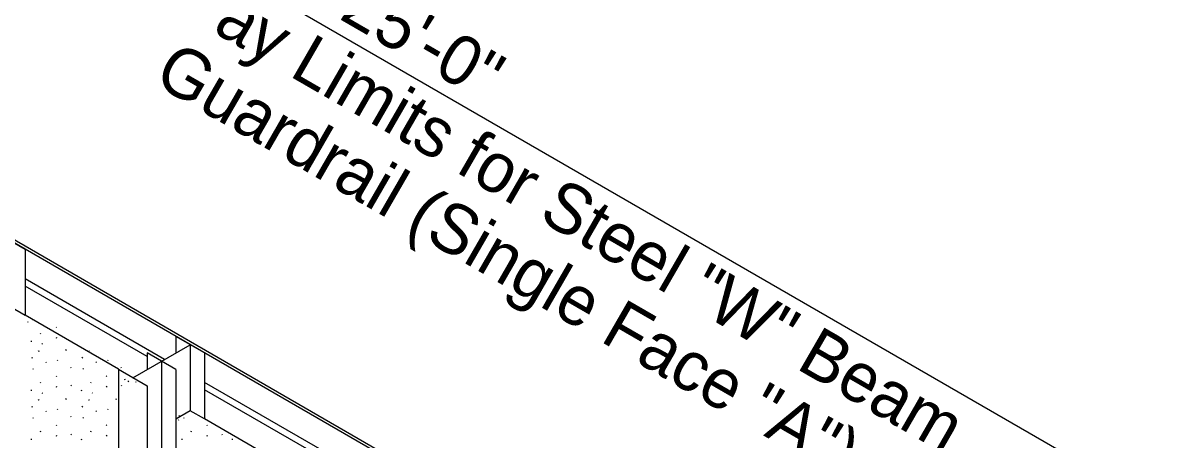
# Model space of a CAD drawing. Extents: x 1007 to 1035.5, y 1000.5 to 1021.5.
# Drawn here: x 1009.91 to 1013.174, y 1013.284 to 1014.46 of the extents above; entities that cross this region are included whole.
import ezdxf

# ---------------------------------------------------------------- set-up
doc = ezdxf.new("R2010")
doc.units = 0
doc.layers.add('Level 1', color=7, linetype='Continuous')

msp = doc.modelspace()

# ---------------------------------------------------------------- linework, layer by layer
at = {"layer": 'Level 1'}
for p, q in [((1012.2035, 1012.5006), (1008.8898, 1014.4152)), ((1015.4169, 1010.6518), (1008.9036, 1014.4154)), ((1009.9154, 1013.8218), (1009.8343, 1013.8686)), ((1009.9154, 1013.8218), (1009.9154, 1013.6354)), ((1010.3086, 1013.5113), (1009.9154, 1013.7383)), ((1010.2596, 1013.5194), (1009.9154, 1013.7183)), ((1009.9154, 1013.6354), (1009.8748, 1013.6588)), ((1010.1785, 1013.4838), (1009.9154, 1013.6358)), ((1009.9218, 1013.6188), (1009.923, 1013.6169)), ((1009.9367, 1013.624), (1009.9378, 1013.6223)), ((1009.9585, 1013.5832), (1009.9598, 1013.5858)), ((1010.0033, 1013.602), (1010.0038, 1013.6013)), ((1009.9321, 1013.5636), (1009.9324, 1013.5609)), ((1009.9628, 1013.5558), (1009.964, 1013.5539)), ((1010.0035, 1013.571), (1010.0048, 1013.5737)), ((1010.219, 1013.4596), (1010.3809, 1013.5529)), ((1010.4215, 1013.5295), (1010.3404, 1013.5763)), ((1010.3404, 1013.5763), (1010.3404, 1013.5296)), ((1010.3809, 1013.5529), (1010.3809, 1013.3667)), ((1009.9348, 1013.5148), (1009.936, 1013.5174)), ((1009.9523, 1013.5367), (1009.9535, 1013.5349)), ((1009.9535, 1013.536), (1009.9547, 1013.5343)), ((1010.0305, 1013.5367), (1010.0317, 1013.5393)), ((1010.0767, 1013.5148), (1010.0778, 1013.5174)), ((1010.0953, 1013.536), (1010.0965, 1013.5343)), ((1010.3407, 1013.4829), (1010.2596, 1013.5298)), ((1010.2596, 1013.5298), (1010.2596, 1013.483)), ((1010.4215, 1013.5295), (1010.4215, 1013.3432)), ((1009.9367, 1013.4858), (1009.9378, 1013.484)), ((1009.9733, 1013.5044), (1009.9745, 1013.5027)), ((1010.0065, 1013.5079), (1010.0077, 1013.5106)), ((1010.0435, 1013.489), (1010.0447, 1013.4872)), ((1010.0785, 1013.4858), (1010.0797, 1013.484)), ((1010.1152, 1013.5044), (1010.1163, 1013.5027)), ((1010.1483, 1013.5079), (1010.1495, 1013.5106)), ((1010.1785, 1013.4838), (1010.1785, 1012.9633)), ((1010.1853, 1013.489), (1010.1865, 1013.4872)), ((1010.3001, 1013.5063), (1010.3001, 1012.9865)), ((1010.0026, 1013.4648), (1010.0038, 1013.463)), ((1010.1443, 1013.4648), (1010.1455, 1013.463)), ((1010.2596, 1013.4362), (1010.1785, 1013.483)), ((1010.1961, 1013.4565), (1010.1963, 1013.4539)), ((1010.3407, 1013.4829), (1010.3407, 1012.9632)), ((1009.9321, 1013.4253), (1009.9324, 1013.4227)), ((1009.9585, 1013.4448), (1009.9598, 1013.4475)), ((1010.0035, 1013.4328), (1010.0048, 1013.4354)), ((1010.0446, 1013.4385), (1010.0458, 1013.4367)), ((1010.0739, 1013.4253), (1010.0742, 1013.4227)), ((1010.1003, 1013.4448), (1010.1015, 1013.4475)), ((1010.1453, 1013.4328), (1010.1465, 1013.4354)), ((1010.1864, 1013.4385), (1010.1876, 1013.4367)), ((1010.2064, 1013.4483), (1010.2076, 1013.451)), ((1010.2268, 1013.4487), (1010.228, 1013.4469)), ((1010.2421, 1013.4448), (1010.2433, 1013.4475)), ((1010.2594, 1013.4371), (1010.2594, 1012.9165)), ((1010.8145, 1013.219), (1010.4215, 1013.446)), ((1010.7657, 1013.2269), (1010.4215, 1013.4258)), ((1009.9523, 1013.3984), (1009.9535, 1013.3966)), ((1009.9535, 1013.3978), (1009.9547, 1013.3959)), ((1009.9628, 1013.4174), (1009.964, 1013.4157)), ((1010.0305, 1013.3984), (1010.0317, 1013.4011)), ((1010.0941, 1013.3984), (1010.0953, 1013.3966)), ((1010.0953, 1013.3978), (1010.0965, 1013.3959)), ((1010.1047, 1013.4174), (1010.1058, 1013.4157)), ((1010.1723, 1013.3984), (1010.1734, 1013.4011)), ((1009.9348, 1013.3764), (1009.936, 1013.3791)), ((1009.9733, 1013.3662), (1009.9745, 1013.3644)), ((1010.0065, 1013.3697), (1010.0077, 1013.3723)), ((1010.0767, 1013.3764), (1010.0778, 1013.3791)), ((1010.1152, 1013.3662), (1010.1163, 1013.3644)), ((1010.1483, 1013.3697), (1010.1495, 1013.3723)), ((1010.3407, 1013.3435), (1010.3809, 1013.3667)), ((1010.4215, 1013.3432), (1010.3809, 1013.3666)), ((1009.9367, 1013.3475), (1009.9378, 1013.3458)), ((1010.0026, 1013.3265), (1010.0038, 1013.3247)), ((1010.0435, 1013.3507), (1010.0447, 1013.3489)), ((1010.0785, 1013.3475), (1010.0797, 1013.3458)), ((1010.1443, 1013.3265), (1010.1455, 1013.3247)), ((1010.3473, 1013.3421), (1010.3484, 1013.3403)), ((1010.3493, 1013.3523), (1010.3494, 1013.352)), ((1010.3494, 1013.3531), (1010.3506, 1013.3513)), ((1010.3621, 1013.3475), (1010.3633, 1013.3458)), ((1010.6846, 1013.1916), (1010.4215, 1013.3436)), ((1010.4279, 1013.3265), (1010.4291, 1013.3247)), ((1009.9585, 1013.3066), (1009.9598, 1013.3093)), ((1010.0035, 1013.2944), (1010.0048, 1013.2971)), ((1010.0446, 1013.3002), (1010.0458, 1013.2984)), ((1010.1003, 1013.3066), (1010.1015, 1013.3093)), ((1010.1453, 1013.2944), (1010.1465, 1013.2971)), ((1010.3839, 1013.3066), (1010.3851, 1013.3093)), ((1010.4289, 1013.2944), (1010.4301, 1013.2971)), ((1010.47, 1013.3002), (1010.4712, 1013.2984)), ((1009.9321, 1013.287), (1009.9324, 1013.2843)), ((1010.0739, 1013.287), (1010.0742, 1013.2843)), ((1010.3575, 1013.287), (1010.3578, 1013.2843)), ((1010.4993, 1013.287), (1010.4996, 1013.2843))]:
    msp.add_line(p, q, dxfattribs=at)
msp.add_lwpolyline([(1010.0501, 1014.8637), (1020.5716, 1008.7852)], dxfattribs=at)

# ---------------------------------------------------------------- texts
for s, p in [('Pay Limits for Steel "W" Beam', (1010.3328, 1014.5006)), ('        25\'-0"', (1010.4378, 1014.6825)), (' Guardrail (Single Face "A")', (1010.2278, 1014.3188))]:
    msp.add_text(s, height=0.14, rotation=330, dxfattribs=at).set_placement(p)

doc.saveas('drawing.dxf')
